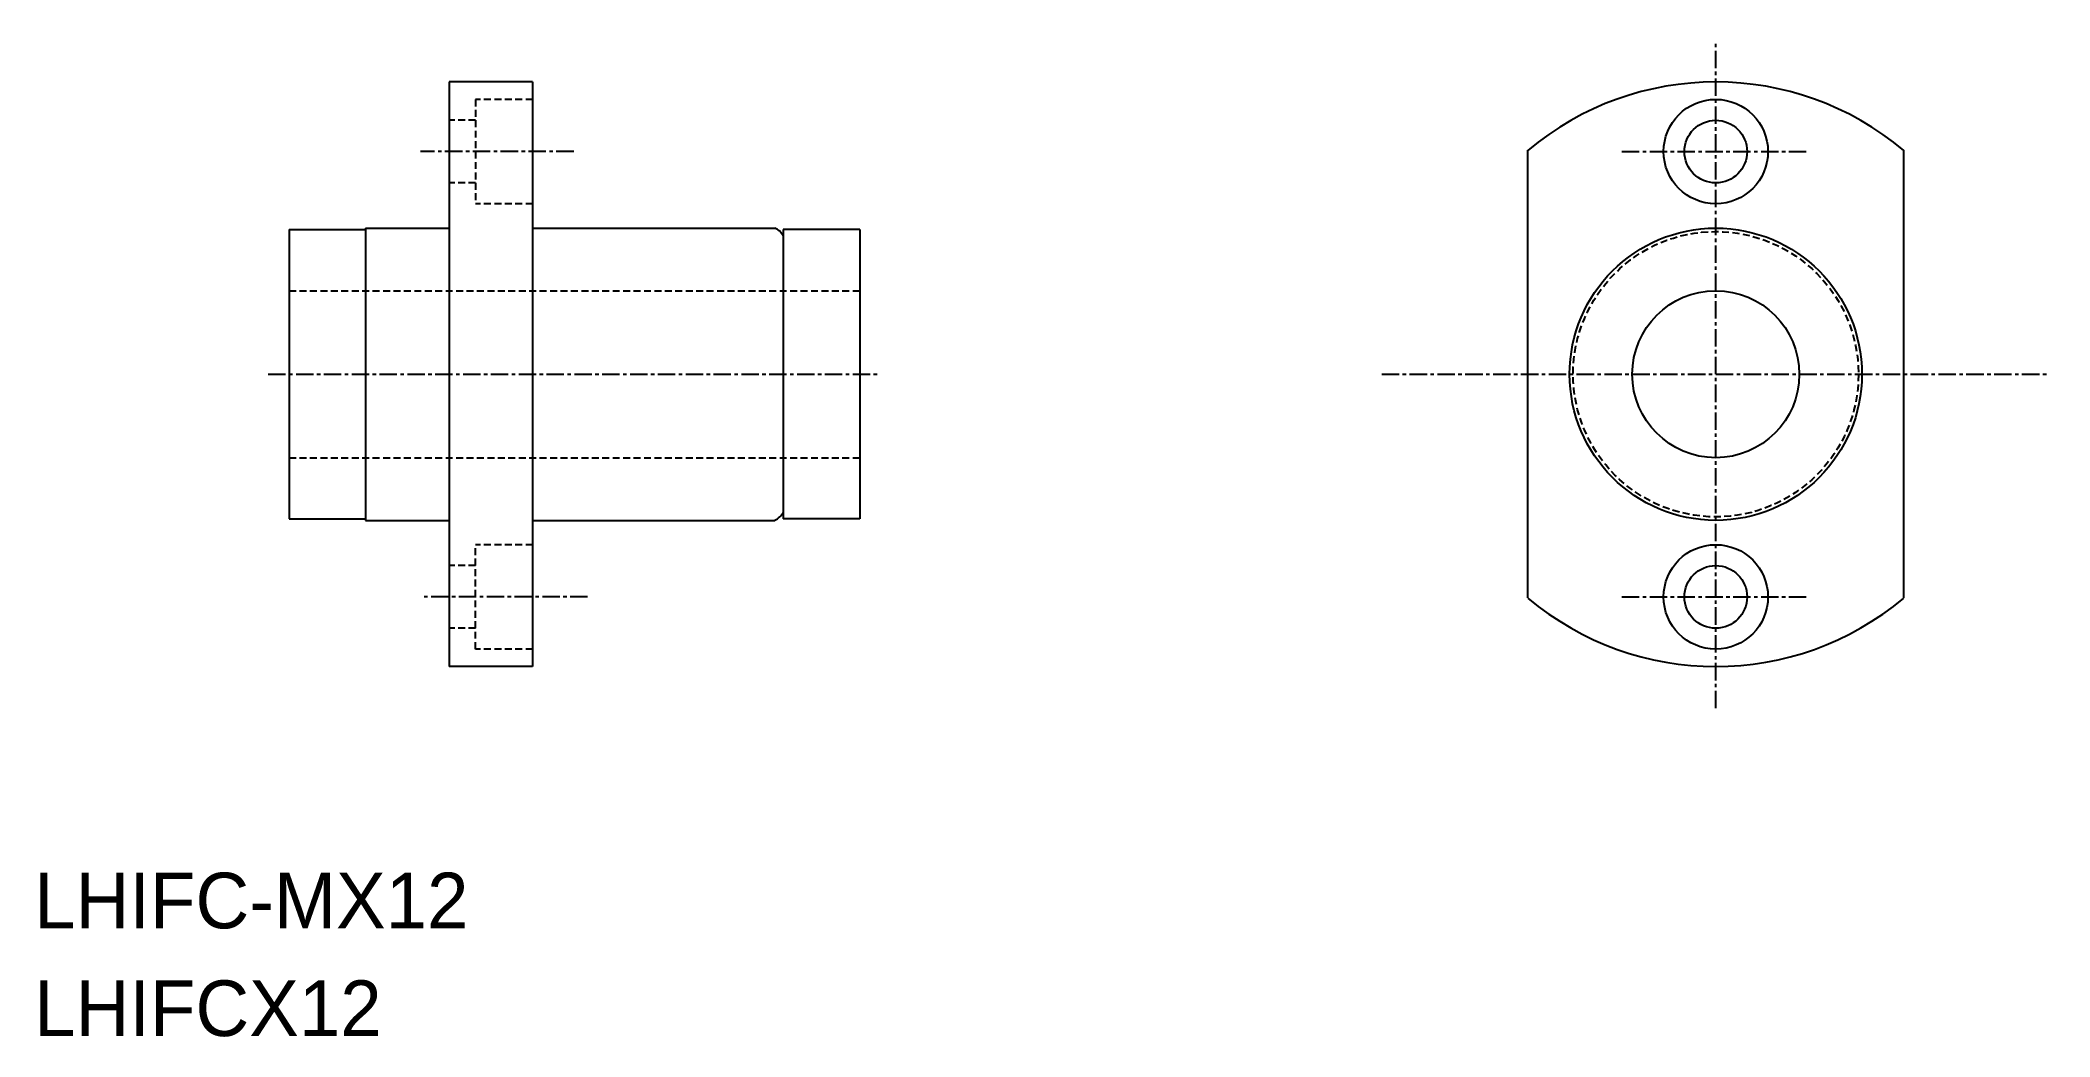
# Model space of a CAD drawing. Extents: x 242 to 387, y 132 to 203.
import ezdxf

# ---------------------------------------------------------------- set-up
doc = ezdxf.new("R2010")
doc.units = 0
doc.linetypes.add('CENTER', pattern=[2, 1.25, -0.25, 0.25, -0.25])
doc.linetypes.add('DASHED', pattern=[0.75, 0.5, -0.25])
doc.layers.get('0').update_dxf_attribs({"linetype": 'CONTINUOUS'})
doc.layers.add('CENTER', color=1, linetype='CENTER')

msp = doc.modelspace()

# ---------------------------------------------------------------- linework, layer by layer
at = {"color": 7, "linetype": 'CONTINUOUS'}
for p, q in [((277.59, 200.29), (271.59, 200.29)), ((271.59, 200.29), (271.59, 158.29)), ((277.59, 200.29), (277.59, 158.29)), ((349.1, 163.21), (349.1, 195.38)), ((376.1, 163.21), (376.1, 195.38)), ((260.09, 189.69), (260.09, 168.89)), ((260.09, 189.69), (265.59, 189.69)), ((265.59, 189.79), (265.59, 168.79)), ((265.59, 189.79), (271.59, 189.79)), ((277.59, 189.79), (295, 189.79)), ((295.59, 189.69), (295.59, 168.89)), ((301.09, 189.69), (295.59, 189.69)), ((301.09, 189.69), (301.09, 168.89)), ((260.09, 168.89), (265.59, 168.89)), ((265.59, 168.79), (271.59, 168.79)), ((277.59, 168.79), (295, 168.79)), ((301.09, 168.89), (295.59, 168.89)), ((277.59, 158.29), (271.59, 158.29))]:
    msp.add_line(p, q, dxfattribs=at)
at = {"color": 3, "linetype": 'DASHED'}
for p, q in [((273.49, 199.04), (273.49, 191.54)), ((277.59, 199.04), (273.49, 199.04)), ((273.49, 197.54), (271.59, 197.54)), ((273.49, 193.04), (271.59, 193.04)), ((277.59, 191.54), (273.49, 191.54)), ((260.09, 185.29), (301.09, 185.29)), ((260.09, 173.29), (301.09, 173.29)), ((273.49, 159.54), (273.49, 167.04)), ((277.59, 167.04), (273.49, 167.04)), ((273.49, 165.54), (271.59, 165.54)), ((273.49, 161.04), (271.59, 161.04)), ((277.59, 159.54), (273.49, 159.54))]:
    msp.add_line(p, q, dxfattribs=at)
at = {"color": 7, "linetype": 'CONTINUOUS'}
for centre, radius in [((362.6, 195.29), 3.75), ((362.6, 195.29), 2.25), ((362.6, 179.29), 10.5), ((362.6, 179.29), 6), ((362.6, 163.29), 3.75), ((362.6, 163.29), 2.25)]:
    msp.add_circle(centre, radius, dxfattribs=at)
at = {"color": 3, "linetype": 'DASHED'}
msp.add_circle((362.6, 179.29), 10.25, dxfattribs=at)
at = {"color": 7, "linetype": 'CONTINUOUS'}
for centre, radius, start, end in [((362.6, 179.29), 21, 49.9948, 130.0052), ((294.44, 188.62), 1.3, 27.7958, 64.6683), ((294.44, 169.97), 1.3, 295.3317, 332.2042), ((362.6, 179.29), 21, 229.9948, 310.0052)]:
    msp.add_arc(centre, radius, start, end, dxfattribs=at)
at = {"layer": 'CENTER', "color": 1, "linetype": 'CENTER'}
for p, q in [((362.6, 155.29), (362.6, 203.29)), ((280.54, 195.29), (269.54, 195.29)), ((355.85, 195.29), (369.35, 195.29)), ((258.59, 179.29), (302.59, 179.29)), ((338.6, 179.29), (386.6, 179.29)), ((281.54, 163.29), (269.54, 163.29)), ((355.85, 163.29), (369.35, 163.29))]:
    msp.add_line(p, q, dxfattribs=at)

# ---------------------------------------------------------------- texts
at = {"color": 7, "linetype": 'CONTINUOUS'}
for s, p in [('LHIFC-MX12', (241.77, 139.47)), ('LHIFCX12', (241.77, 131.73))]:
    msp.add_text(s, height=4, dxfattribs=at).set_placement(p)

doc.saveas('drawing.dxf')
